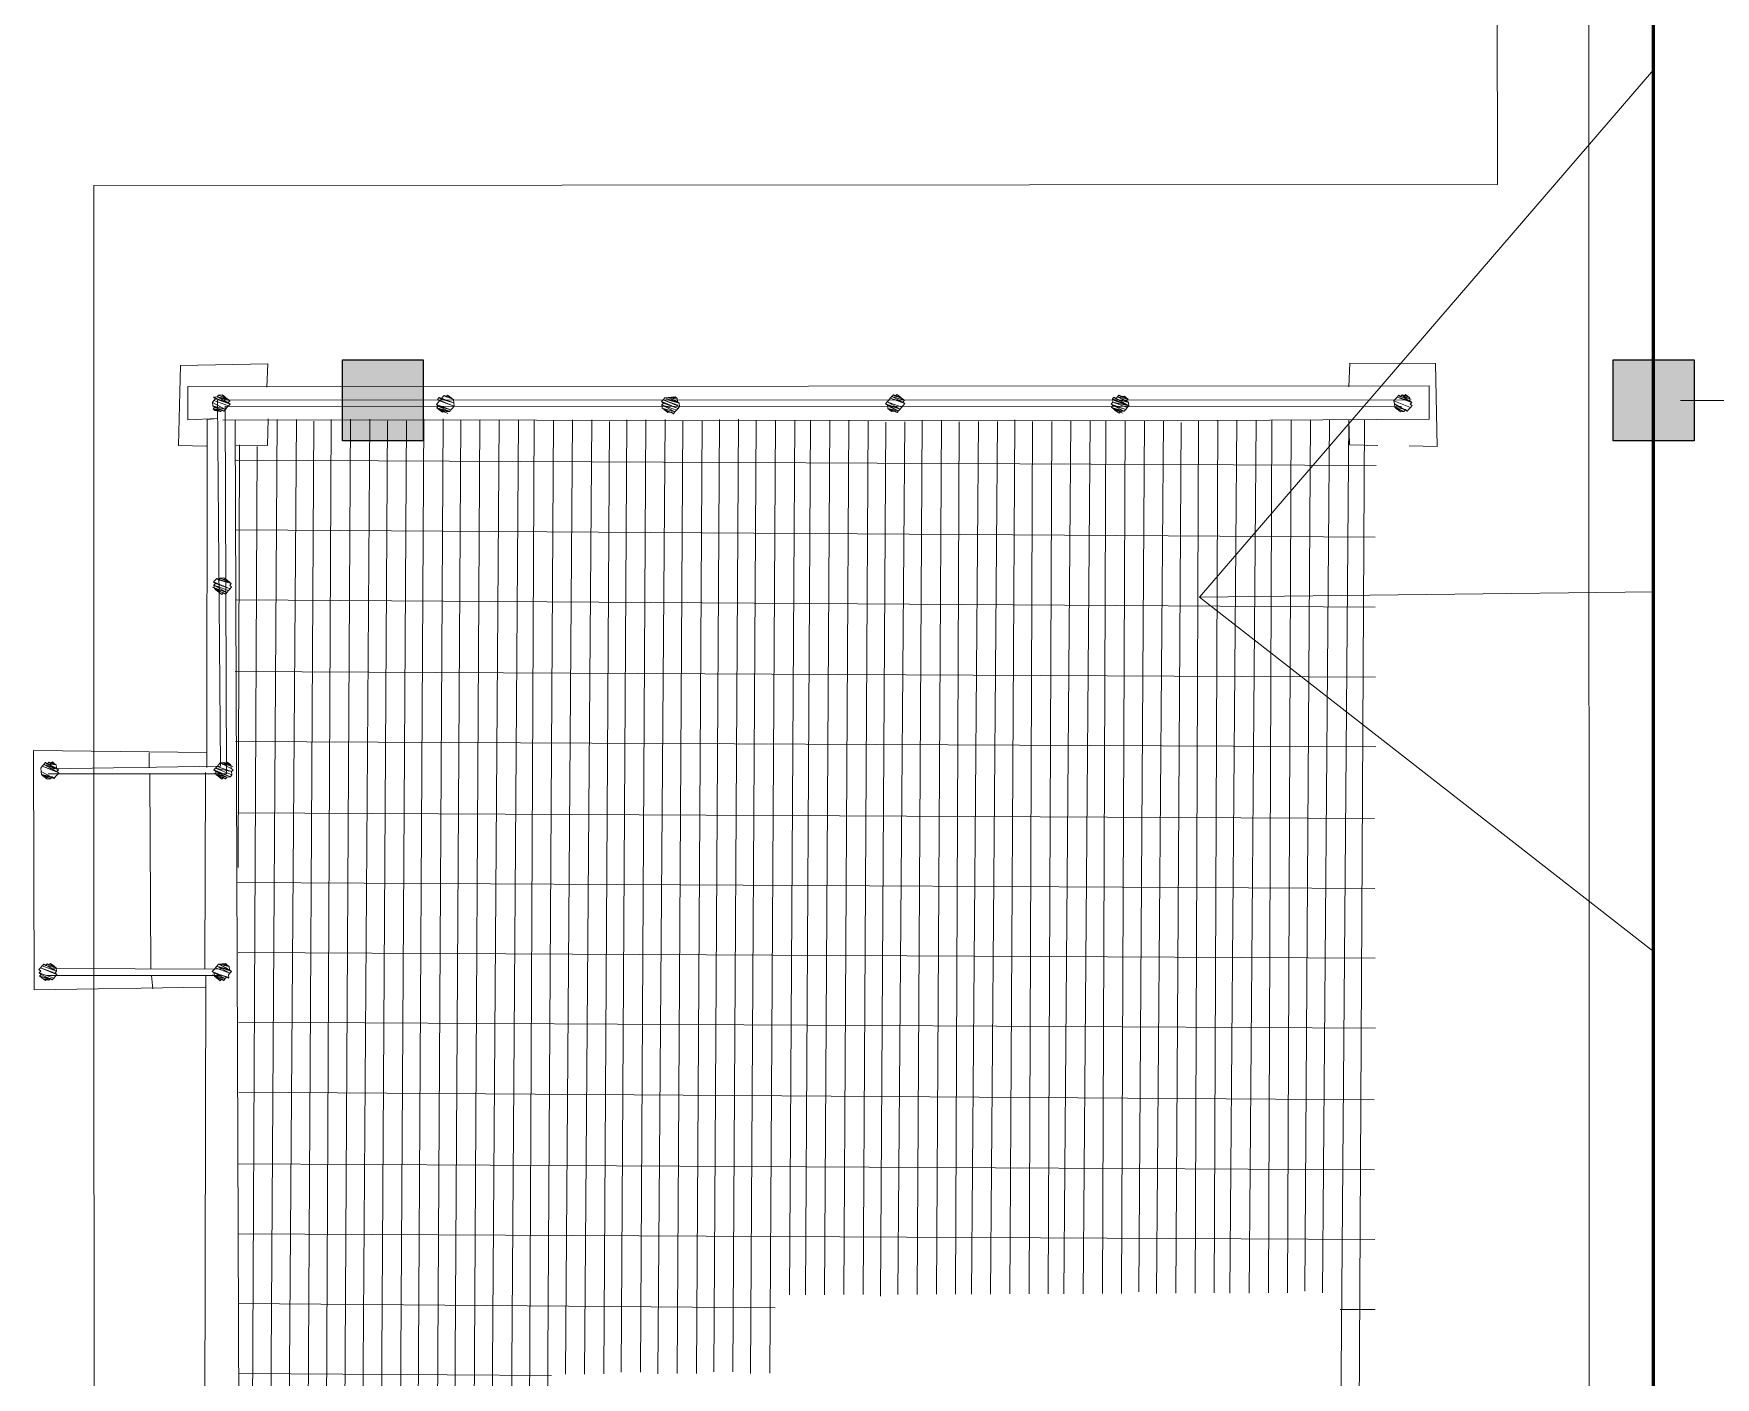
# Paper-space layout '01 Roof Support Layout' of a CAD drawing. Header units: millimetres. Extents: x 5 to 415, y 7 to 290.
# Drawn here: x 263.83 to 307.5, y 115.83 to 150.72 of the extents above; entities that cross this region are included whole.
import ezdxf

# ---------------------------------------------------------------- set-up
doc = ezdxf.new("R2010")
doc.units = ezdxf.units.MM
for name, color, linetype in [('COLUMNS', 7, 'Continuous'), ('DIMENSIONS', 7, 'Continuous'), ('GA_REFERENCE', 253, 'Continuous'), ('MAIN_ROOF', 7, 'Continuous')]:
    doc.layers.add(name, color=color, linetype=linetype)

# ---------------------------------------------------------------- blocks, each defined once
blk = doc.blocks.new('SHEET_01_ROOF')
at = {"layer": 'COLUMNS', "lineweight": 25}
for p, q in [((271.85, 142.25), (273.95, 142.25)), ((271.85, 140.15), (271.85, 142.25)), ((273.95, 142.25), (273.95, 140.15)), ((304.85, 142.25), (306.95, 142.25)), ((304.85, 140.15), (304.85, 142.25)), ((306.95, 142.25), (306.95, 140.15)), ((273.95, 140.15), (271.85, 140.15)), ((306.95, 140.15), (304.85, 140.15))]:
    blk.add_line(p, q, dxfattribs=at)
at = {"layer": 'COLUMNS'}
for points in [[(271.85, 142.25), (273.95, 142.25), (271.85, 140.15), (273.95, 140.15)], [(304.85, 142.25), (306.95, 142.25), (304.85, 140.15), (306.95, 140.15)]]:
    blk.add_solid(points, dxfattribs=at)
at = {"layer": 'DIMENSIONS', "lineweight": 13}
blk.add_line((306.6, 141.2), (316.2, 141.2), dxfattribs=at)
blk.add_line((306.6, 141.2), (316.2, 141.2), dxfattribs=at)
at = {"layer": 'GA_REFERENCE', "lineweight": 5}
for p, q in [((305.9, 185), (305.9, 97.4)), ((301.839, 183.45), (301.843, 146.803)), ((304.234, 99.015), (304.204, 183.414)), ((305.9, 149.787), (294.106, 136.09)), ((301.843, 146.803), (265.391, 146.777)), ((265.391, 146.777), (265.395, 126.249)), ((267.592, 140.027), (267.648, 142.106)), ((267.648, 142.106), (269.913, 142.147)), ((269.913, 142.147), (269.886, 141.54)), ((297.986, 141.555), (298.014, 142.163)), ((298.014, 142.163), (300.239, 142.157)), ((300.239, 142.157), (300.282, 140)), ((300.072, 141.579), (267.84, 141.563)), ((267.84, 141.563), (267.84, 140.698)), ((300.071, 140.715), (300.072, 141.579)), ((268.514, 141.194), (268.474, 141.147)), ((268.514, 141.194), (268.474, 141.147)), ((268.474, 141.147), (268.483, 141.061)), ((268.474, 141.147), (268.811, 140.963)), ((268.474, 141.147), (268.483, 141.061)), ((268.595, 141.288), (268.506, 141.28)), ((268.595, 141.288), (268.506, 141.28)), ((268.506, 141.28), (268.555, 141.241)), ((268.506, 141.28), (268.932, 141.104)), ((268.506, 141.28), (268.555, 141.241)), ((268.555, 141.241), (268.514, 141.194)), ((268.555, 141.241), (268.514, 141.194)), ((268.514, 141.194), (268.892, 141.057)), ((268.892, 141.057), (268.514, 141.194)), ((268.514, 141.194), (268.892, 141.057)), ((268.883, 141.142), (268.555, 141.241)), ((268.932, 141.104), (268.555, 141.241)), ((268.555, 141.241), (268.932, 141.104)), ((268.636, 141.335), (268.595, 141.288)), ((268.636, 141.335), (268.595, 141.288)), ((268.874, 141.228), (268.595, 141.288)), ((268.595, 141.288), (268.924, 141.189)), ((268.924, 141.189), (268.595, 141.288)), ((268.595, 141.288), (268.883, 141.142)), ((299.429, 141.216), (268.604, 141.203)), ((268.604, 141.203), (268.686, 131.703)), ((268.726, 141.344), (268.636, 141.335)), ((268.726, 141.344), (268.636, 141.335)), ((268.825, 141.267), (268.636, 141.335)), ((268.636, 141.335), (268.874, 141.228)), ((268.874, 141.228), (268.636, 141.335)), ((268.636, 141.335), (268.874, 141.228)), ((268.775, 141.305), (268.726, 141.344)), ((268.775, 141.305), (268.726, 141.344)), ((268.726, 141.344), (268.825, 141.267)), ((268.825, 141.267), (268.726, 141.344)), ((268.726, 141.344), (268.825, 141.267)), ((268.775, 141.305), (268.726, 141.344)), ((268.825, 141.267), (268.775, 141.305)), ((268.825, 141.267), (268.775, 141.305)), ((268.874, 141.228), (268.825, 141.267)), ((268.874, 141.228), (268.825, 141.267)), ((268.924, 141.189), (268.874, 141.228)), ((268.924, 141.189), (268.874, 141.228)), ((268.883, 141.142), (268.924, 141.189)), ((268.883, 141.142), (268.924, 141.189)), ((268.932, 141.104), (268.883, 141.142)), ((268.932, 141.104), (268.883, 141.142)), ((268.892, 141.057), (268.932, 141.104)), ((268.892, 141.057), (268.932, 141.104)), ((274.331, 141.138), (274.291, 141.091)), ((274.331, 141.138), (274.291, 141.091)), ((274.291, 141.091), (274.34, 141.052)), ((274.668, 140.954), (274.291, 141.091)), ((274.291, 141.091), (274.668, 140.954)), ((274.291, 141.091), (274.34, 141.052)), ((274.363, 141.271), (274.322, 141.224)), ((274.363, 141.271), (274.322, 141.224)), ((274.322, 141.224), (274.372, 141.185)), ((274.322, 141.224), (274.749, 141.048)), ((274.749, 141.048), (274.322, 141.224)), ((274.322, 141.224), (274.749, 141.048)), ((274.322, 141.224), (274.372, 141.185)), ((274.372, 141.185), (274.331, 141.138)), ((274.372, 141.185), (274.331, 141.138)), ((274.412, 141.232), (274.363, 141.271)), ((274.74, 141.133), (274.363, 141.271)), ((274.363, 141.271), (274.74, 141.133)), ((274.412, 141.232), (274.363, 141.271)), ((274.749, 141.048), (274.372, 141.185)), ((274.453, 141.279), (274.412, 141.232)), ((274.453, 141.279), (274.412, 141.232)), ((274.412, 141.232), (274.74, 141.133)), ((274.493, 141.326), (274.453, 141.279)), ((274.493, 141.326), (274.453, 141.279)), ((274.543, 141.288), (274.493, 141.326)), ((274.682, 141.258), (274.493, 141.326)), ((274.493, 141.326), (274.732, 141.219)), ((274.732, 141.219), (274.493, 141.326)), ((274.543, 141.288), (274.493, 141.326)), ((274.583, 141.335), (274.543, 141.288)), ((274.583, 141.335), (274.543, 141.288)), ((274.682, 141.258), (274.543, 141.288)), ((274.543, 141.288), (274.682, 141.258)), ((274.633, 141.296), (274.583, 141.335)), ((274.633, 141.296), (274.583, 141.335)), ((274.583, 141.335), (274.682, 141.258)), ((274.633, 141.296), (274.583, 141.335)), ((274.682, 141.258), (274.633, 141.296)), ((274.682, 141.258), (274.633, 141.296)), ((274.732, 141.219), (274.682, 141.258)), ((274.732, 141.219), (274.682, 141.258)), ((274.74, 141.133), (274.732, 141.219)), ((274.74, 141.133), (274.732, 141.219)), ((274.749, 141.048), (274.74, 141.133)), ((274.749, 141.048), (274.74, 141.133)), ((280.18, 141.215), (280.139, 141.167)), ((280.18, 141.215), (280.139, 141.167)), ((280.139, 141.167), (280.189, 141.129)), ((280.139, 141.167), (280.566, 140.992)), ((280.139, 141.167), (280.189, 141.129)), ((280.189, 141.129), (280.148, 141.082)), ((280.189, 141.129), (280.148, 141.082)), ((280.148, 141.082), (280.157, 140.996)), ((280.526, 140.945), (280.148, 141.082)), ((280.148, 141.082), (280.526, 140.945)), ((280.526, 140.945), (280.148, 141.082)), ((280.148, 141.082), (280.485, 140.898)), ((280.148, 141.082), (280.157, 140.996)), ((280.22, 141.262), (280.18, 141.215)), ((280.22, 141.262), (280.18, 141.215)), ((280.557, 141.077), (280.18, 141.215)), ((280.18, 141.215), (280.607, 141.039)), ((280.607, 141.039), (280.18, 141.215)), ((280.18, 141.215), (280.607, 141.039)), ((280.566, 140.992), (280.189, 141.129)), ((280.189, 141.129), (280.566, 140.992)), ((280.566, 140.992), (280.189, 141.129)), ((280.31, 141.27), (280.22, 141.262)), ((280.31, 141.27), (280.22, 141.262)), ((280.22, 141.262), (280.598, 141.124)), ((280.598, 141.124), (280.22, 141.262)), ((280.598, 141.124), (280.27, 141.223)), ((280.4, 141.279), (280.31, 141.27)), ((280.4, 141.279), (280.31, 141.27)), ((280.54, 141.248), (280.31, 141.27)), ((280.31, 141.27), (280.548, 141.163)), ((280.548, 141.163), (280.31, 141.27)), ((280.31, 141.27), (280.548, 141.163)), ((280.548, 141.163), (280.31, 141.27)), ((280.31, 141.27), (280.598, 141.124)), ((280.49, 141.287), (280.4, 141.279)), ((280.45, 141.24), (280.4, 141.279)), ((280.4, 141.279), (280.54, 141.248)), ((280.54, 141.248), (280.4, 141.279)), ((280.4, 141.279), (280.54, 141.248)), ((280.45, 141.24), (280.4, 141.279)), ((280.49, 141.287), (280.45, 141.24)), ((280.45, 141.24), (280.49, 141.287)), ((280.49, 141.287), (280.45, 141.24)), ((280.54, 141.248), (280.49, 141.287)), ((280.54, 141.248), (280.49, 141.287)), ((280.548, 141.163), (280.54, 141.248)), ((280.548, 141.163), (280.54, 141.248)), ((280.598, 141.124), (280.548, 141.163)), ((280.598, 141.124), (280.548, 141.163)), ((280.607, 141.039), (280.598, 141.124)), ((280.607, 141.039), (280.598, 141.124)), ((285.997, 141.158), (285.956, 141.111)), ((285.997, 141.158), (285.956, 141.111)), ((286.334, 140.974), (285.956, 141.111)), ((285.956, 141.111), (286.006, 141.073)), ((285.956, 141.111), (286.006, 141.073)), ((286.037, 141.205), (285.997, 141.158)), ((286.037, 141.205), (285.997, 141.158)), ((286.374, 141.021), (285.997, 141.158)), ((285.997, 141.158), (286.374, 141.021)), ((286.374, 141.021), (285.997, 141.158)), ((285.997, 141.158), (286.334, 140.974)), ((286.334, 140.974), (286.006, 141.073)), ((286.006, 141.073), (286.334, 140.974)), ((286.293, 140.927), (286.006, 141.073)), ((286.006, 141.073), (286.293, 140.927)), ((286.006, 141.073), (286.015, 140.987)), ((286.006, 141.073), (286.015, 140.987)), ((286.078, 141.253), (286.037, 141.205)), ((286.078, 141.253), (286.037, 141.205)), ((286.118, 141.3), (286.078, 141.253)), ((286.118, 141.3), (286.078, 141.253)), ((286.406, 141.154), (286.078, 141.253)), ((286.078, 141.253), (286.406, 141.154)), ((286.078, 141.253), (286.455, 141.115)), ((286.455, 141.115), (286.078, 141.253)), ((286.159, 141.347), (286.118, 141.3)), ((286.159, 141.347), (286.118, 141.3)), ((286.118, 141.3), (286.446, 141.201)), ((286.446, 141.201), (286.118, 141.3)), ((286.118, 141.3), (286.406, 141.154)), ((286.348, 141.278), (286.159, 141.347)), ((286.159, 141.347), (286.397, 141.239)), ((286.397, 141.239), (286.159, 141.347)), ((286.159, 141.347), (286.397, 141.239)), ((286.208, 141.308), (286.159, 141.347)), ((286.208, 141.308), (286.159, 141.347)), ((286.249, 141.355), (286.208, 141.308)), ((286.249, 141.355), (286.208, 141.308)), ((286.348, 141.278), (286.208, 141.308)), ((286.208, 141.308), (286.348, 141.278)), ((286.298, 141.317), (286.249, 141.355)), ((286.249, 141.355), (286.348, 141.278)), ((286.298, 141.317), (286.249, 141.355)), ((286.298, 141.317), (286.249, 141.355)), ((286.348, 141.278), (286.298, 141.317)), ((286.348, 141.278), (286.298, 141.317)), ((286.397, 141.239), (286.348, 141.278)), ((286.397, 141.239), (286.348, 141.278)), ((286.374, 141.021), (286.415, 141.068)), ((286.374, 141.021), (286.415, 141.068)), ((286.446, 141.201), (286.397, 141.239)), ((286.446, 141.201), (286.397, 141.239)), ((286.406, 141.154), (286.446, 141.201)), ((286.406, 141.154), (286.446, 141.201)), ((286.455, 141.115), (286.406, 141.154)), ((286.455, 141.115), (286.406, 141.154)), ((286.415, 141.068), (286.455, 141.115)), ((286.415, 141.068), (286.455, 141.115)), ((291.854, 141.149), (291.814, 141.102)), ((291.854, 141.149), (291.814, 141.102)), ((291.814, 141.102), (291.863, 141.064)), ((292.191, 140.965), (291.814, 141.102)), ((291.814, 141.102), (292.191, 140.965)), ((292.191, 140.965), (291.814, 141.102)), ((291.814, 141.102), (291.863, 141.064)), ((291.886, 141.282), (291.845, 141.235)), ((291.886, 141.282), (291.845, 141.235)), ((291.845, 141.235), (291.854, 141.149)), ((292.272, 141.059), (291.845, 141.235)), ((291.845, 141.235), (292.272, 141.059)), ((291.845, 141.235), (291.854, 141.149)), ((292.272, 141.059), (291.854, 141.149)), ((291.854, 141.149), (292.232, 141.012)), ((292.232, 141.012), (291.854, 141.149)), ((291.854, 141.149), (292.232, 141.012)), ((291.935, 141.243), (291.886, 141.282)), ((291.886, 141.282), (292.272, 141.059)), ((291.935, 141.243), (291.886, 141.282)), ((292.272, 141.059), (291.895, 141.196)), ((291.976, 141.291), (291.935, 141.243)), ((291.976, 141.291), (291.935, 141.243)), ((292.263, 141.145), (291.935, 141.243)), ((291.935, 141.243), (292.263, 141.145)), ((292.263, 141.145), (291.935, 141.243)), ((292.016, 141.338), (291.976, 141.291)), ((292.016, 141.338), (291.976, 141.291)), ((292.254, 141.23), (291.976, 141.291)), ((291.976, 141.291), (292.214, 141.183)), ((292.214, 141.183), (291.976, 141.291)), ((291.976, 141.291), (292.263, 141.145)), ((292.066, 141.299), (292.016, 141.338)), ((292.205, 141.269), (292.016, 141.338)), ((292.016, 141.338), (292.254, 141.23)), ((292.066, 141.299), (292.016, 141.338)), ((292.156, 141.307), (292.066, 141.299)), ((292.156, 141.307), (292.066, 141.299)), ((292.156, 141.307), (292.066, 141.299)), ((292.066, 141.299), (292.205, 141.269)), ((292.205, 141.269), (292.066, 141.299)), ((292.066, 141.299), (292.205, 141.269)), ((292.205, 141.269), (292.156, 141.307)), ((292.205, 141.269), (292.156, 141.307)), ((292.254, 141.23), (292.205, 141.269)), ((292.254, 141.23), (292.205, 141.269)), ((292.214, 141.183), (292.254, 141.23)), ((292.214, 141.183), (292.254, 141.23)), ((292.263, 141.145), (292.214, 141.183)), ((292.263, 141.145), (292.214, 141.183)), ((292.272, 141.059), (292.263, 141.145)), ((292.272, 141.059), (292.263, 141.145)), ((299.2, 141.238), (299.159, 141.191)), ((299.2, 141.238), (299.159, 141.191)), ((299.159, 141.191), (299.168, 141.105)), ((299.586, 141.015), (299.159, 141.191)), ((299.159, 141.191), (299.586, 141.015)), ((299.586, 141.015), (299.159, 141.191)), ((299.159, 141.191), (299.168, 141.105)), ((299.168, 141.105), (299.177, 141.019)), ((299.168, 141.105), (299.505, 140.921)), ((299.168, 141.105), (299.177, 141.019)), ((299.24, 141.285), (299.2, 141.238)), ((299.24, 141.285), (299.2, 141.238)), ((299.505, 140.921), (299.218, 141.066)), ((299.281, 141.332), (299.24, 141.285)), ((299.281, 141.332), (299.24, 141.285)), ((299.568, 141.186), (299.24, 141.285)), ((299.24, 141.285), (299.618, 141.147)), ((299.618, 141.147), (299.24, 141.285)), ((299.24, 141.285), (299.618, 141.147)), ((299.33, 141.293), (299.281, 141.332)), ((299.281, 141.332), (299.568, 141.186)), ((299.568, 141.186), (299.281, 141.332)), ((299.33, 141.293), (299.281, 141.332)), ((299.371, 141.34), (299.33, 141.293)), ((299.371, 141.34), (299.33, 141.293)), ((299.559, 141.271), (299.33, 141.293)), ((299.33, 141.293), (299.609, 141.233)), ((299.42, 141.302), (299.371, 141.34)), ((299.51, 141.31), (299.371, 141.34)), ((299.371, 141.34), (299.559, 141.271)), ((299.559, 141.271), (299.371, 141.34)), ((299.371, 141.34), (299.559, 141.271)), ((299.42, 141.302), (299.371, 141.34)), ((299.461, 141.349), (299.42, 141.302)), ((299.461, 141.349), (299.42, 141.302)), ((299.51, 141.31), (299.42, 141.302)), ((299.42, 141.302), (299.51, 141.31)), ((299.51, 141.31), (299.461, 141.349)), ((299.461, 141.349), (299.51, 141.31)), ((299.51, 141.31), (299.461, 141.349)), ((299.559, 141.271), (299.51, 141.31)), ((299.559, 141.271), (299.51, 141.31)), ((299.568, 141.186), (299.559, 141.271)), ((299.568, 141.186), (299.559, 141.271)), ((299.618, 141.147), (299.568, 141.186)), ((299.618, 141.147), (299.568, 141.186)), ((299.577, 141.1), (299.618, 141.147)), ((299.577, 141.1), (299.618, 141.147)), ((299.627, 141.062), (299.577, 141.1)), ((299.627, 141.062), (299.577, 141.1)), ((267.84, 140.698), (268.608, 140.728)), ((268.339, 140.702), (268.326, 131.669)), ((268.608, 140.728), (268.339, 140.702)), ((268.483, 141.061), (268.532, 141.023)), ((268.811, 140.963), (268.483, 141.061)), ((268.483, 141.061), (268.811, 140.963)), ((268.811, 140.963), (268.483, 141.061)), ((268.483, 141.061), (268.77, 140.916)), ((268.483, 141.061), (268.532, 141.023)), ((268.532, 141.023), (268.492, 140.976)), ((268.532, 141.023), (268.492, 140.976)), ((268.492, 140.976), (268.541, 140.937)), ((268.721, 140.954), (268.492, 140.976)), ((268.492, 140.976), (268.681, 140.907)), ((268.492, 140.976), (268.541, 140.937)), ((268.77, 140.916), (268.532, 141.023)), ((268.532, 141.023), (268.77, 140.916)), ((268.532, 141.023), (268.721, 140.954)), ((268.541, 140.937), (268.631, 140.946)), ((268.541, 140.937), (268.631, 140.946)), ((268.681, 140.907), (268.541, 140.937)), ((268.541, 140.937), (268.681, 140.907)), ((268.631, 140.946), (268.681, 140.907)), ((268.681, 140.907), (268.631, 140.946)), ((268.631, 140.946), (268.681, 140.907)), ((268.681, 140.907), (268.721, 140.954)), ((268.681, 140.907), (268.721, 140.954)), ((268.721, 140.954), (268.77, 140.916)), ((268.721, 140.954), (268.77, 140.916)), ((268.748, 140.697), (293.175, 140.669)), ((269.067, 140.684), (268.748, 140.697)), ((268.77, 140.916), (268.811, 140.963)), ((268.77, 140.916), (268.811, 140.963)), ((299.357, 141.036), (268.802, 141.048)), ((268.802, 141.048), (268.843, 131.501)), ((268.811, 140.963), (268.851, 141.01)), ((268.811, 140.963), (268.851, 141.01)), ((268.851, 141.01), (268.892, 141.057)), ((268.851, 141.01), (268.892, 141.057)), ((269.209, 103.143), (269.067, 140.684)), ((269.926, 140.722), (269.907, 140.029)), ((270.155, 140.701), (269.916, 103.771)), ((270.654, 140.704), (270.387, 103.167)), ((271.112, 140.661), (270.886, 103.171)), ((271.562, 140.704), (271.385, 103.175)), ((272.061, 140.708), (271.844, 103.132)), ((272.56, 140.712), (272.293, 103.174)), ((273.018, 140.668), (272.792, 103.178)), ((273.517, 140.672), (273.291, 103.182)), ((273.967, 140.715), (273.75, 103.139)), ((274.466, 140.719), (274.249, 103.143)), ((274.34, 141.052), (274.3, 141.005)), ((274.34, 141.052), (274.3, 141.005)), ((274.3, 141.005), (274.349, 140.967)), ((274.3, 141.005), (274.628, 140.907)), ((274.3, 141.005), (274.349, 140.967)), ((274.668, 140.954), (274.34, 141.052)), ((274.34, 141.052), (274.628, 140.907)), ((274.628, 140.907), (274.34, 141.052)), ((274.349, 140.967), (274.399, 140.928)), ((274.628, 140.907), (274.349, 140.967)), ((274.349, 140.967), (274.587, 140.86)), ((274.538, 140.898), (274.349, 140.967)), ((274.349, 140.967), (274.538, 140.898)), ((274.538, 140.898), (274.349, 140.967)), ((274.349, 140.967), (274.399, 140.928)), ((274.399, 140.928), (274.448, 140.89)), ((274.538, 140.898), (274.399, 140.928)), ((274.399, 140.928), (274.538, 140.898)), ((274.538, 140.898), (274.399, 140.928)), ((274.399, 140.928), (274.448, 140.89)), ((274.448, 140.89), (274.538, 140.898)), ((274.448, 140.89), (274.538, 140.898)), ((274.538, 140.898), (274.628, 140.907)), ((274.538, 140.898), (274.628, 140.907)), ((274.628, 140.907), (274.668, 140.954)), ((274.628, 140.907), (274.668, 140.954)), ((274.668, 140.954), (274.709, 141.001)), ((274.668, 140.954), (274.709, 141.001)), ((274.924, 140.675), (274.698, 103.185)), ((274.709, 141.001), (274.749, 141.048)), ((274.709, 141.001), (274.749, 141.048)), ((275.423, 140.679), (275.197, 103.189)), ((275.922, 140.683), (275.656, 103.146)), ((276.421, 140.687), (276.155, 103.15)), ((276.83, 140.682), (276.654, 103.154)), ((277.329, 140.686), (277.103, 103.196)), ((277.828, 140.69), (277.64, 115.909)), ((278.327, 140.694), (278.139, 115.913)), ((278.786, 140.651), (278.638, 115.917)), ((279.235, 140.693), (279.088, 115.959)), ((279.734, 140.697), (279.587, 115.963)), ((280.233, 140.701), (280.045, 115.92)), ((280.157, 140.996), (280.207, 140.958)), ((280.485, 140.898), (280.157, 140.996)), ((280.157, 140.996), (280.485, 140.898)), ((280.485, 140.898), (280.157, 140.996)), ((280.157, 140.996), (280.445, 140.851)), ((280.157, 140.996), (280.207, 140.958)), ((280.207, 140.958), (280.256, 140.919)), ((280.207, 140.958), (280.256, 140.919)), ((280.256, 140.919), (280.305, 140.881)), ((280.395, 140.889), (280.256, 140.919)), ((280.256, 140.919), (280.305, 140.881)), ((280.305, 140.881), (280.256, 140.919)), ((280.256, 140.919), (280.305, 140.881)), ((280.305, 140.881), (280.395, 140.889)), ((280.305, 140.881), (280.395, 140.889)), ((280.395, 140.889), (280.445, 140.851)), ((280.395, 140.889), (280.445, 140.851)), ((280.445, 140.851), (280.485, 140.898)), ((280.445, 140.851), (280.485, 140.898)), ((280.485, 140.898), (280.526, 140.945)), ((280.485, 140.898), (280.526, 140.945)), ((280.526, 140.945), (280.566, 140.992)), ((280.526, 140.945), (280.566, 140.992)), ((280.692, 140.658), (280.544, 115.924)), ((280.566, 140.992), (280.607, 141.039)), ((280.566, 140.992), (280.607, 141.039)), ((281.191, 140.662), (281.043, 115.928)), ((281.64, 140.704), (281.493, 115.97)), ((282.139, 140.708), (281.992, 115.974)), ((282.598, 140.665), (282.45, 115.931)), ((283.097, 140.669), (282.949, 115.935)), ((283.596, 140.673), (283.464, 117.971)), ((284.005, 140.668), (283.873, 117.967)), ((284.504, 140.672), (284.372, 117.971)), ((285.003, 140.676), (284.871, 117.975)), ((285.502, 140.68), (285.37, 117.978)), ((285.96, 140.636), (285.828, 117.935)), ((286.293, 140.927), (286.015, 140.987)), ((286.015, 140.987), (286.253, 140.88)), ((286.253, 140.88), (286.015, 140.987)), ((286.015, 140.987), (286.203, 140.919)), ((286.015, 140.987), (286.064, 140.949)), ((286.015, 140.987), (286.064, 140.949)), ((286.293, 140.927), (286.055, 141.034)), ((286.203, 140.919), (286.064, 140.949)), ((286.064, 140.949), (286.203, 140.919)), ((286.064, 140.949), (286.113, 140.91)), ((286.064, 140.949), (286.113, 140.91)), ((286.203, 140.919), (286.113, 140.91)), ((286.113, 140.91), (286.203, 140.919)), ((286.113, 140.91), (286.203, 140.919)), ((286.203, 140.919), (286.253, 140.88)), ((286.203, 140.919), (286.253, 140.88)), ((286.253, 140.88), (286.293, 140.927)), ((286.253, 140.88), (286.293, 140.927)), ((286.459, 140.64), (286.278, 117.978)), ((286.293, 140.927), (286.334, 140.974)), ((286.293, 140.927), (286.334, 140.974)), ((286.334, 140.974), (286.374, 141.021)), ((286.334, 140.974), (286.374, 141.021)), ((286.909, 140.683), (286.777, 117.982)), ((287.408, 140.687), (287.276, 117.985)), ((287.866, 140.643), (287.775, 117.989)), ((288.365, 140.647), (288.184, 117.985)), ((288.864, 140.651), (288.683, 117.989)), ((289.314, 140.694), (289.182, 117.992)), ((289.772, 140.65), (289.681, 117.996)), ((290.271, 140.654), (290.18, 118)), ((290.77, 140.658), (290.589, 117.996)), ((291.269, 140.662), (291.088, 117.999)), ((291.678, 140.657), (291.587, 118.003)), ((291.863, 141.064), (291.823, 141.017)), ((291.863, 141.064), (291.823, 141.017)), ((291.823, 141.017), (291.872, 140.978)), ((292.151, 140.918), (291.823, 141.017)), ((291.823, 141.017), (292.151, 140.918)), ((291.823, 141.017), (291.872, 140.978)), ((292.191, 140.965), (291.863, 141.064)), ((291.863, 141.064), (292.151, 140.918)), ((291.872, 140.978), (291.921, 140.94)), ((292.151, 140.918), (291.872, 140.978)), ((291.872, 140.978), (292.11, 140.871)), ((292.061, 140.91), (291.872, 140.978)), ((291.872, 140.978), (292.061, 140.91)), ((292.061, 140.91), (291.872, 140.978)), ((291.872, 140.978), (291.921, 140.94)), ((291.921, 140.94), (291.971, 140.901)), ((292.061, 140.91), (291.921, 140.94)), ((291.921, 140.94), (292.02, 140.863)), ((291.921, 140.94), (291.971, 140.901)), ((291.971, 140.901), (292.02, 140.863)), ((292.02, 140.863), (291.971, 140.901)), ((291.971, 140.901), (292.02, 140.863)), ((292.02, 140.863), (292.061, 140.91)), ((292.02, 140.863), (292.061, 140.91)), ((292.061, 140.91), (292.151, 140.918)), ((292.061, 140.91), (292.151, 140.918)), ((292.177, 140.661), (292.086, 118.007)), ((292.151, 140.918), (292.191, 140.965)), ((292.151, 140.918), (292.191, 140.965)), ((292.191, 140.965), (292.232, 141.012)), ((292.191, 140.965), (292.232, 141.012)), ((292.232, 141.012), (292.272, 141.059)), ((292.232, 141.012), (292.272, 141.059)), ((292.676, 140.665), (292.535, 118.05)), ((293.175, 140.669), (292.994, 118.006)), ((293.175, 140.669), (300.071, 140.715)), ((294.083, 140.668), (293.992, 118.014)), ((294.582, 140.672), (294.491, 118.018)), ((295.081, 140.676), (294.9, 118.013)), ((295.58, 140.68), (295.399, 118.017)), ((295.99, 140.675), (295.898, 118.021)), ((296.488, 140.679), (296.397, 118.025)), ((296.988, 140.683), (296.846, 118.067)), ((297.487, 140.687), (297.305, 118.024)), ((297.985, 140.691), (297.738, 109.508)), ((298.007, 140.045), (297.985, 140.691)), ((298.395, 140.686), (298.196, 103.804)), ((299.177, 141.019), (299.226, 140.981)), ((299.456, 140.959), (299.177, 141.019)), ((299.177, 141.019), (299.456, 140.959)), ((299.177, 141.019), (299.415, 140.912)), ((299.177, 141.019), (299.226, 140.981)), ((299.226, 140.981), (299.276, 140.942)), ((299.415, 140.912), (299.226, 140.981)), ((299.226, 140.981), (299.415, 140.912)), ((299.415, 140.912), (299.226, 140.981)), ((299.226, 140.981), (299.415, 140.912)), ((299.226, 140.981), (299.276, 140.942)), ((299.276, 140.942), (299.325, 140.904)), ((299.276, 140.942), (299.325, 140.904)), ((299.325, 140.904), (299.415, 140.912)), ((299.325, 140.904), (299.415, 140.912)), ((299.415, 140.912), (299.456, 140.959)), ((299.415, 140.912), (299.456, 140.959)), ((299.456, 140.959), (299.505, 140.921)), ((299.456, 140.959), (299.505, 140.921)), ((299.505, 140.921), (299.546, 140.968)), ((299.505, 140.921), (299.546, 140.968)), ((299.546, 140.968), (299.586, 141.015)), ((299.546, 140.968), (299.586, 141.015)), ((299.586, 141.015), (299.627, 141.062)), ((299.586, 141.015), (299.627, 141.062)), ((293.634, 140.626), (293.493, 118.01)), ((268.32, 140.009), (267.592, 140.027)), ((269.907, 140.029), (269.089, 140.038)), ((269.179, 140.047), (269.142, 129.066)), ((269.637, 140.004), (269.466, 103.729)), ((298.736, 140.027), (298.007, 140.045)), ((300.282, 140), (299.554, 140.018)), ((269.084, 139.649), (298.699, 139.505)), ((269.091, 137.834), (298.666, 137.643)), ((268.852, 136.213), (268.474, 136.35)), ((268.546, 136.53), (268.506, 136.483)), ((268.546, 136.53), (268.506, 136.483)), ((268.506, 136.483), (268.555, 136.444)), ((268.506, 136.483), (268.933, 136.307)), ((268.933, 136.307), (268.506, 136.483)), ((268.506, 136.483), (268.555, 136.444)), ((268.555, 136.444), (268.515, 136.397)), ((268.555, 136.444), (268.515, 136.397)), ((268.515, 136.397), (268.524, 136.311)), ((268.892, 136.26), (268.515, 136.397)), ((268.515, 136.397), (268.892, 136.26)), ((268.892, 136.26), (268.515, 136.397)), ((268.515, 136.397), (268.852, 136.213)), ((268.515, 136.397), (268.524, 136.311)), ((268.524, 136.311), (268.573, 136.273)), ((268.852, 136.213), (268.524, 136.311)), ((268.524, 136.311), (268.852, 136.213)), ((268.811, 136.166), (268.524, 136.311)), ((268.524, 136.311), (268.811, 136.166)), ((268.524, 136.311), (268.573, 136.273)), ((268.587, 136.577), (268.546, 136.53)), ((268.587, 136.577), (268.546, 136.53)), ((268.933, 136.307), (268.555, 136.444)), ((268.555, 136.444), (268.933, 136.307)), ((268.573, 136.273), (268.623, 136.234)), ((268.762, 136.204), (268.573, 136.273)), ((268.573, 136.273), (268.762, 136.204)), ((268.762, 136.204), (268.573, 136.273)), ((268.573, 136.273), (268.721, 136.157)), ((268.573, 136.273), (268.623, 136.234)), ((268.636, 136.538), (268.587, 136.577)), ((268.587, 136.577), (268.964, 136.439)), ((268.636, 136.538), (268.587, 136.577)), ((268.677, 136.585), (268.636, 136.538)), ((268.677, 136.585), (268.636, 136.538)), ((268.636, 136.538), (268.964, 136.439)), ((268.964, 136.439), (268.636, 136.538)), ((268.767, 136.594), (268.677, 136.585)), ((268.767, 136.594), (268.677, 136.585)), ((268.865, 136.517), (268.677, 136.585)), ((268.677, 136.585), (268.915, 136.478)), ((268.915, 136.478), (268.677, 136.585)), ((268.677, 136.585), (268.915, 136.478)), ((268.915, 136.478), (268.677, 136.585)), ((268.816, 136.555), (268.767, 136.594)), ((268.816, 136.555), (268.767, 136.594)), ((268.767, 136.594), (268.865, 136.517)), ((268.865, 136.517), (268.767, 136.594)), ((268.767, 136.594), (268.865, 136.517)), ((268.816, 136.555), (268.767, 136.594)), ((268.865, 136.517), (268.816, 136.555)), ((268.865, 136.517), (268.816, 136.555)), ((268.915, 136.478), (268.865, 136.517)), ((268.915, 136.478), (268.865, 136.517)), ((268.892, 136.26), (268.933, 136.307)), ((268.892, 136.26), (268.933, 136.307)), ((268.964, 136.439), (268.915, 136.478)), ((268.964, 136.439), (268.915, 136.478)), ((268.924, 136.392), (268.964, 136.439)), ((268.924, 136.392), (268.964, 136.439)), ((268.973, 136.354), (268.924, 136.392)), ((268.973, 136.354), (268.924, 136.392)), ((268.933, 136.307), (268.973, 136.354)), ((268.933, 136.307), (268.973, 136.354)), ((268.623, 136.234), (268.672, 136.196)), ((268.721, 136.157), (268.623, 136.234)), ((268.623, 136.234), (268.672, 136.196)), ((268.672, 136.196), (268.623, 136.234)), ((268.623, 136.234), (268.672, 136.196)), ((268.672, 136.196), (268.721, 136.157)), ((268.672, 136.196), (268.721, 136.157)), ((268.721, 136.157), (268.762, 136.204)), ((268.721, 136.157), (268.762, 136.204)), ((268.762, 136.204), (268.811, 136.166)), ((268.762, 136.204), (268.811, 136.166)), ((268.811, 136.166), (268.852, 136.213)), ((268.811, 136.166), (268.852, 136.213)), ((268.852, 136.213), (268.892, 136.26)), ((268.852, 136.213), (268.892, 136.26)), ((269.099, 136.02), (298.674, 135.829)), ((294.106, 136.09), (305.9, 136.226)), ((294.106, 136.09), (305.9, 136.226)), ((305.9, 126.888), (294.106, 136.09)), ((269.066, 134.159), (298.681, 134.015)), ((269.073, 132.344), (298.688, 132.2)), ((263.844, 125.887), (263.831, 132.109)), ((263.831, 132.109), (268.331, 132.058)), ((266.834, 132.046), (266.829, 131.657)), ((264.056, 131.698), (264.015, 131.651)), ((264.056, 131.698), (264.015, 131.651)), ((264.015, 131.651), (264.024, 131.565)), ((264.015, 131.651), (264.024, 131.565)), ((264.024, 131.565), (264.033, 131.48)), ((264.024, 131.565), (264.361, 131.381)), ((264.024, 131.565), (264.033, 131.48)), ((264.033, 131.48), (264.083, 131.441)), ((264.361, 131.381), (264.033, 131.48)), ((264.033, 131.48), (264.312, 131.419)), ((264.312, 131.419), (264.033, 131.48)), ((264.033, 131.48), (264.271, 131.372)), ((264.033, 131.48), (264.083, 131.441)), ((264.096, 131.745), (264.056, 131.698)), ((264.096, 131.745), (264.056, 131.698)), ((264.433, 131.561), (264.056, 131.698)), ((264.056, 131.698), (264.433, 131.561)), ((264.056, 131.698), (264.483, 131.522)), ((264.137, 131.792), (264.096, 131.745)), ((264.137, 131.792), (264.096, 131.745)), ((264.424, 131.646), (264.096, 131.745)), ((264.096, 131.745), (264.474, 131.608)), ((264.474, 131.608), (264.096, 131.745)), ((264.096, 131.745), (264.433, 131.561)), ((264.186, 131.753), (264.137, 131.792)), ((264.424, 131.646), (264.137, 131.792)), ((264.137, 131.792), (264.424, 131.646)), ((264.186, 131.753), (264.137, 131.792)), ((264.227, 131.8), (264.186, 131.753)), ((264.227, 131.8), (264.186, 131.753)), ((264.415, 131.732), (264.186, 131.753)), ((264.186, 131.753), (264.424, 131.646)), ((268.843, 131.501), (264.213, 131.497)), ((264.276, 131.762), (264.227, 131.8)), ((264.366, 131.77), (264.227, 131.8)), ((264.227, 131.8), (264.415, 131.732)), ((264.415, 131.732), (264.227, 131.8)), ((264.227, 131.8), (264.415, 131.732)), ((264.276, 131.762), (264.227, 131.8)), ((268.686, 131.703), (264.245, 131.629)), ((264.317, 131.809), (264.276, 131.762)), ((264.317, 131.809), (264.276, 131.762)), ((264.366, 131.77), (264.276, 131.762)), ((264.276, 131.762), (264.366, 131.77)), ((264.366, 131.77), (264.317, 131.809)), ((264.317, 131.809), (264.366, 131.77)), ((264.366, 131.77), (264.317, 131.809)), ((264.415, 131.732), (264.366, 131.77)), ((264.415, 131.732), (264.366, 131.77)), ((264.402, 131.428), (264.442, 131.475)), ((264.402, 131.428), (264.442, 131.475)), ((264.424, 131.646), (264.415, 131.732)), ((264.424, 131.646), (264.415, 131.732)), ((264.474, 131.608), (264.424, 131.646)), ((264.474, 131.608), (264.424, 131.646)), ((264.433, 131.561), (264.474, 131.608)), ((264.433, 131.561), (264.474, 131.608)), ((264.483, 131.522), (264.433, 131.561)), ((264.483, 131.522), (264.433, 131.561)), ((264.442, 131.475), (264.483, 131.522)), ((264.442, 131.475), (264.483, 131.522)), ((266.847, 131.486), (266.874, 126.432)), ((268.295, 131.536), (268.281, 126.435)), ((268.556, 131.647), (268.515, 131.6)), ((268.556, 131.647), (268.515, 131.6)), ((268.515, 131.6), (268.565, 131.562)), ((268.515, 131.6), (268.942, 131.424)), ((268.515, 131.6), (268.565, 131.562)), ((268.852, 131.416), (268.524, 131.514)), ((268.596, 131.694), (268.556, 131.647)), ((268.596, 131.694), (268.556, 131.647)), ((268.974, 131.557), (268.556, 131.647)), ((268.556, 131.647), (268.982, 131.471)), ((268.982, 131.471), (268.556, 131.647)), ((268.556, 131.647), (268.982, 131.471)), ((268.565, 131.562), (268.573, 131.476)), ((268.942, 131.424), (268.565, 131.562)), ((268.565, 131.562), (268.942, 131.424)), ((268.942, 131.424), (268.565, 131.562)), ((268.565, 131.562), (268.852, 131.416)), ((268.565, 131.562), (268.573, 131.476)), ((268.573, 131.476), (268.623, 131.437)), ((268.852, 131.416), (268.573, 131.476)), ((268.573, 131.476), (268.852, 131.416)), ((268.812, 131.369), (268.573, 131.476)), ((268.573, 131.476), (268.812, 131.369)), ((268.573, 131.476), (268.623, 131.437)), ((268.637, 131.741), (268.596, 131.694)), ((268.637, 131.741), (268.596, 131.694)), ((268.596, 131.694), (268.974, 131.557)), ((268.974, 131.557), (268.596, 131.694)), ((268.596, 131.694), (268.974, 131.557)), ((268.677, 131.788), (268.637, 131.741)), ((268.677, 131.788), (268.637, 131.741)), ((268.767, 131.797), (268.677, 131.788)), ((268.767, 131.797), (268.677, 131.788)), ((269.005, 131.69), (268.677, 131.788)), ((268.677, 131.788), (268.965, 131.642)), ((268.965, 131.642), (268.677, 131.788)), ((268.956, 131.728), (268.727, 131.75)), ((268.816, 131.758), (268.767, 131.797)), ((268.906, 131.767), (268.767, 131.797)), ((268.767, 131.797), (268.956, 131.728)), ((268.956, 131.728), (268.767, 131.797)), ((268.767, 131.797), (268.956, 131.728)), ((268.816, 131.758), (268.767, 131.797)), ((268.857, 131.805), (268.816, 131.758)), ((268.857, 131.805), (268.816, 131.758)), ((268.906, 131.767), (268.816, 131.758)), ((268.816, 131.758), (268.906, 131.767)), ((268.906, 131.767), (268.857, 131.805)), ((268.857, 131.805), (268.906, 131.767)), ((268.906, 131.767), (268.857, 131.805)), ((268.956, 131.728), (268.906, 131.767)), ((268.956, 131.728), (268.906, 131.767)), ((268.942, 131.424), (268.982, 131.471)), ((268.942, 131.424), (268.982, 131.471)), ((268.965, 131.642), (268.956, 131.728)), ((268.965, 131.642), (268.956, 131.728)), ((269.014, 131.604), (268.965, 131.642)), ((269.014, 131.604), (268.965, 131.642)), ((268.974, 131.557), (269.014, 131.604)), ((268.974, 131.557), (269.014, 131.604)), ((268.982, 131.471), (268.974, 131.557)), ((268.982, 131.471), (268.974, 131.557)), ((264.083, 131.441), (264.132, 131.403)), ((264.271, 131.372), (264.083, 131.441)), ((264.083, 131.441), (264.271, 131.372)), ((264.271, 131.372), (264.083, 131.441)), ((264.083, 131.441), (264.271, 131.372)), ((264.083, 131.441), (264.132, 131.403)), ((264.132, 131.403), (264.181, 131.364)), ((264.132, 131.403), (264.181, 131.364)), ((264.181, 131.364), (264.271, 131.372)), ((264.181, 131.364), (264.271, 131.372)), ((264.271, 131.372), (264.312, 131.419)), ((264.271, 131.372), (264.312, 131.419)), ((264.312, 131.419), (264.361, 131.381)), ((264.312, 131.419), (264.361, 131.381)), ((264.361, 131.381), (264.402, 131.428)), ((264.361, 131.381), (264.402, 131.428)), ((268.623, 131.437), (268.672, 131.399)), ((268.812, 131.369), (268.623, 131.437)), ((268.623, 131.437), (268.762, 131.407)), ((268.762, 131.407), (268.623, 131.437)), ((268.623, 131.437), (268.722, 131.36)), ((268.623, 131.437), (268.672, 131.399)), ((268.672, 131.399), (268.722, 131.36)), ((268.722, 131.36), (268.672, 131.399)), ((268.672, 131.399), (268.722, 131.36)), ((268.722, 131.36), (268.762, 131.407)), ((268.722, 131.36), (268.762, 131.407)), ((268.762, 131.407), (268.812, 131.369)), ((268.762, 131.407), (268.812, 131.369)), ((268.812, 131.369), (268.852, 131.416)), ((268.812, 131.369), (268.852, 131.416)), ((268.852, 131.416), (268.942, 131.424)), ((268.852, 131.416), (268.942, 131.424)), ((269.13, 130.491), (298.655, 130.339)), ((269.137, 128.677), (298.663, 128.524)), ((269.145, 126.862), (298.67, 126.71)), ((264.011, 126.464), (263.97, 126.417)), ((264.011, 126.464), (263.97, 126.417)), ((263.97, 126.417), (264.02, 126.379)), ((263.97, 126.417), (264.02, 126.379)), ((264.02, 126.379), (263.979, 126.332)), ((264.02, 126.379), (263.979, 126.332)), ((263.979, 126.332), (264.029, 126.293)), ((264.357, 126.194), (263.979, 126.332)), ((263.979, 126.332), (264.357, 126.194)), ((264.357, 126.194), (263.979, 126.332)), ((263.979, 126.332), (264.029, 126.293)), ((264.029, 126.293), (263.988, 126.246)), ((264.029, 126.293), (263.988, 126.246)), ((263.988, 126.246), (264.038, 126.208)), ((264.316, 126.147), (263.988, 126.246)), ((263.988, 126.246), (264.267, 126.186)), ((263.988, 126.246), (264.038, 126.208)), ((264.051, 126.511), (264.011, 126.464)), ((264.051, 126.511), (264.011, 126.464)), ((264.388, 126.327), (264.011, 126.464)), ((264.011, 126.464), (264.438, 126.289)), ((264.438, 126.289), (264.011, 126.464)), ((264.011, 126.464), (264.438, 126.289)), ((264.316, 126.147), (264.029, 126.293)), ((264.029, 126.293), (264.316, 126.147)), ((264.092, 126.558), (264.051, 126.511)), ((264.092, 126.558), (264.051, 126.511)), ((264.429, 126.374), (264.051, 126.511)), ((264.051, 126.511), (264.429, 126.374)), ((264.429, 126.374), (264.051, 126.511)), ((264.141, 126.52), (264.092, 126.558)), ((264.379, 126.413), (264.092, 126.558)), ((264.092, 126.558), (264.429, 126.374)), ((264.141, 126.52), (264.092, 126.558)), ((264.182, 126.567), (264.141, 126.52)), ((264.182, 126.567), (264.141, 126.52)), ((264.42, 126.46), (264.141, 126.52)), ((264.141, 126.52), (264.42, 126.46)), ((268.708, 126.259), (264.168, 126.263)), ((264.231, 126.528), (264.182, 126.567)), ((264.37, 126.498), (264.182, 126.567)), ((264.182, 126.567), (264.37, 126.498)), ((264.37, 126.498), (264.182, 126.567)), ((264.182, 126.567), (264.37, 126.498)), ((264.182, 126.567), (264.42, 126.46)), ((264.231, 126.528), (264.182, 126.567)), ((264.272, 126.575), (264.231, 126.528)), ((264.272, 126.575), (264.231, 126.528)), ((264.321, 126.537), (264.231, 126.528)), ((264.231, 126.528), (264.37, 126.498)), ((268.69, 126.431), (264.24, 126.443)), ((264.321, 126.537), (264.272, 126.575)), ((264.272, 126.575), (264.321, 126.537)), ((264.321, 126.537), (264.272, 126.575)), ((264.37, 126.498), (264.321, 126.537)), ((264.37, 126.498), (264.321, 126.537)), ((264.357, 126.194), (264.397, 126.242)), ((264.357, 126.194), (264.397, 126.242)), ((264.42, 126.46), (264.37, 126.498)), ((264.42, 126.46), (264.37, 126.498)), ((264.388, 126.327), (264.429, 126.374)), ((264.388, 126.327), (264.429, 126.374)), ((264.438, 126.289), (264.388, 126.327)), ((264.438, 126.289), (264.388, 126.327)), ((264.397, 126.242), (264.438, 126.289)), ((264.397, 126.242), (264.438, 126.289)), ((264.429, 126.374), (264.42, 126.46)), ((264.429, 126.374), (264.42, 126.46)), ((265.395, 126.249), (265.413, 100.364)), ((266.892, 126.261), (266.928, 125.919)), ((268.299, 126.264), (268.252, 103.182)), ((268.511, 126.414), (268.47, 126.367)), ((268.511, 126.414), (268.47, 126.367)), ((268.47, 126.367), (268.519, 126.328)), ((268.897, 126.191), (268.47, 126.367)), ((268.47, 126.367), (268.897, 126.191)), ((268.47, 126.367), (268.519, 126.328)), ((268.807, 126.182), (268.479, 126.281)), ((268.551, 126.461), (268.511, 126.414)), ((268.551, 126.461), (268.511, 126.414)), ((268.519, 126.328), (268.528, 126.242)), ((268.848, 126.229), (268.519, 126.328)), ((268.519, 126.328), (268.848, 126.229)), ((268.519, 126.328), (268.807, 126.182)), ((268.519, 126.328), (268.528, 126.242)), ((268.528, 126.242), (268.578, 126.204)), ((268.807, 126.182), (268.528, 126.242)), ((268.528, 126.242), (268.767, 126.135)), ((268.767, 126.135), (268.528, 126.242)), ((268.528, 126.242), (268.767, 126.135)), ((268.528, 126.242), (268.578, 126.204)), ((268.592, 126.508), (268.551, 126.461)), ((268.592, 126.508), (268.551, 126.461)), ((268.929, 126.323), (268.551, 126.461)), ((268.551, 126.461), (268.929, 126.323)), ((268.929, 126.323), (268.551, 126.461)), ((268.632, 126.555), (268.592, 126.508)), ((268.632, 126.555), (268.592, 126.508)), ((268.592, 126.508), (268.92, 126.409)), ((268.92, 126.409), (268.592, 126.508)), ((268.592, 126.508), (268.969, 126.37)), ((268.592, 126.508), (268.929, 126.323)), ((268.722, 126.563), (268.632, 126.555)), ((268.722, 126.563), (268.632, 126.555)), ((268.911, 126.495), (268.632, 126.555)), ((268.632, 126.555), (268.87, 126.448)), ((268.632, 126.555), (268.92, 126.409)), ((268.92, 126.409), (268.632, 126.555)), ((268.812, 126.572), (268.722, 126.563)), ((268.812, 126.572), (268.722, 126.563)), ((268.812, 126.572), (268.722, 126.563)), ((268.722, 126.563), (268.861, 126.533)), ((268.861, 126.533), (268.722, 126.563)), ((268.722, 126.563), (268.911, 126.495)), ((268.911, 126.495), (268.722, 126.563)), ((268.722, 126.563), (268.911, 126.495)), ((268.807, 126.182), (268.848, 126.229)), ((268.807, 126.182), (268.848, 126.229)), ((268.861, 126.533), (268.812, 126.572)), ((268.861, 126.533), (268.812, 126.572)), ((268.848, 126.229), (268.897, 126.191)), ((268.848, 126.229), (268.897, 126.191)), ((268.911, 126.495), (268.861, 126.533)), ((268.911, 126.495), (268.861, 126.533)), ((268.888, 126.276), (268.929, 126.323)), ((268.888, 126.276), (268.929, 126.323)), ((268.897, 126.191), (268.888, 126.276)), ((268.897, 126.191), (268.888, 126.276)), ((268.92, 126.409), (268.911, 126.495)), ((268.92, 126.409), (268.911, 126.495)), ((268.969, 126.37), (268.92, 126.409)), ((268.969, 126.37), (268.92, 126.409)), ((268.929, 126.323), (268.969, 126.37)), ((268.929, 126.323), (268.969, 126.37)), ((268.285, 125.96), (263.844, 125.887)), ((264.038, 126.208), (264.087, 126.169)), ((264.038, 126.208), (264.087, 126.169)), ((264.087, 126.169), (264.177, 126.178)), ((264.177, 126.178), (264.087, 126.169)), ((264.087, 126.169), (264.136, 126.13)), ((264.226, 126.139), (264.087, 126.169)), ((264.087, 126.169), (264.136, 126.13)), ((264.136, 126.13), (264.177, 126.178)), ((264.136, 126.13), (264.177, 126.178)), ((264.177, 126.178), (264.226, 126.139)), ((264.177, 126.178), (264.226, 126.139)), ((264.226, 126.139), (264.267, 126.186)), ((264.226, 126.139), (264.267, 126.186)), ((264.267, 126.186), (264.316, 126.147)), ((264.267, 126.186), (264.316, 126.147)), ((264.316, 126.147), (264.357, 126.194)), ((264.316, 126.147), (264.357, 126.194)), ((268.578, 126.204), (268.627, 126.165)), ((268.767, 126.135), (268.578, 126.204)), ((268.578, 126.204), (268.717, 126.174)), ((268.717, 126.174), (268.578, 126.204)), ((268.578, 126.204), (268.677, 126.127)), ((268.578, 126.204), (268.627, 126.165)), ((268.627, 126.165), (268.677, 126.127)), ((268.677, 126.127), (268.627, 126.165)), ((268.627, 126.165), (268.677, 126.127)), ((268.677, 126.127), (268.717, 126.174)), ((268.677, 126.127), (268.717, 126.174)), ((268.717, 126.174), (268.767, 126.135)), ((268.717, 126.174), (268.767, 126.135)), ((268.767, 126.135), (268.807, 126.182)), ((268.767, 126.135), (268.807, 126.182)), ((269.152, 125.048), (298.677, 124.896)), ((269.16, 123.234), (298.644, 123.034)), ((269.127, 121.372), (298.652, 121.22)), ((269.134, 119.558), (298.659, 119.405)), ((269.141, 117.743), (283.09, 117.634)), ((297.759, 117.592), (298.667, 117.591)), ((269.149, 115.929), (277.281, 115.875))]:
    blk.add_line(p, q, dxfattribs=at)
at = {"layer": 'MAIN_ROOF', "lineweight": 60}
blk.add_line((305.9, 97.4), (305.9, 185), dxfattribs=at)

psp = doc.layouts.new('01 Roof Support Layout')

# ---------------------------------------------------------------- block references
psp.add_blockref('SHEET_01_ROOF', (0, 0))

doc.saveas('drawing.dxf')
